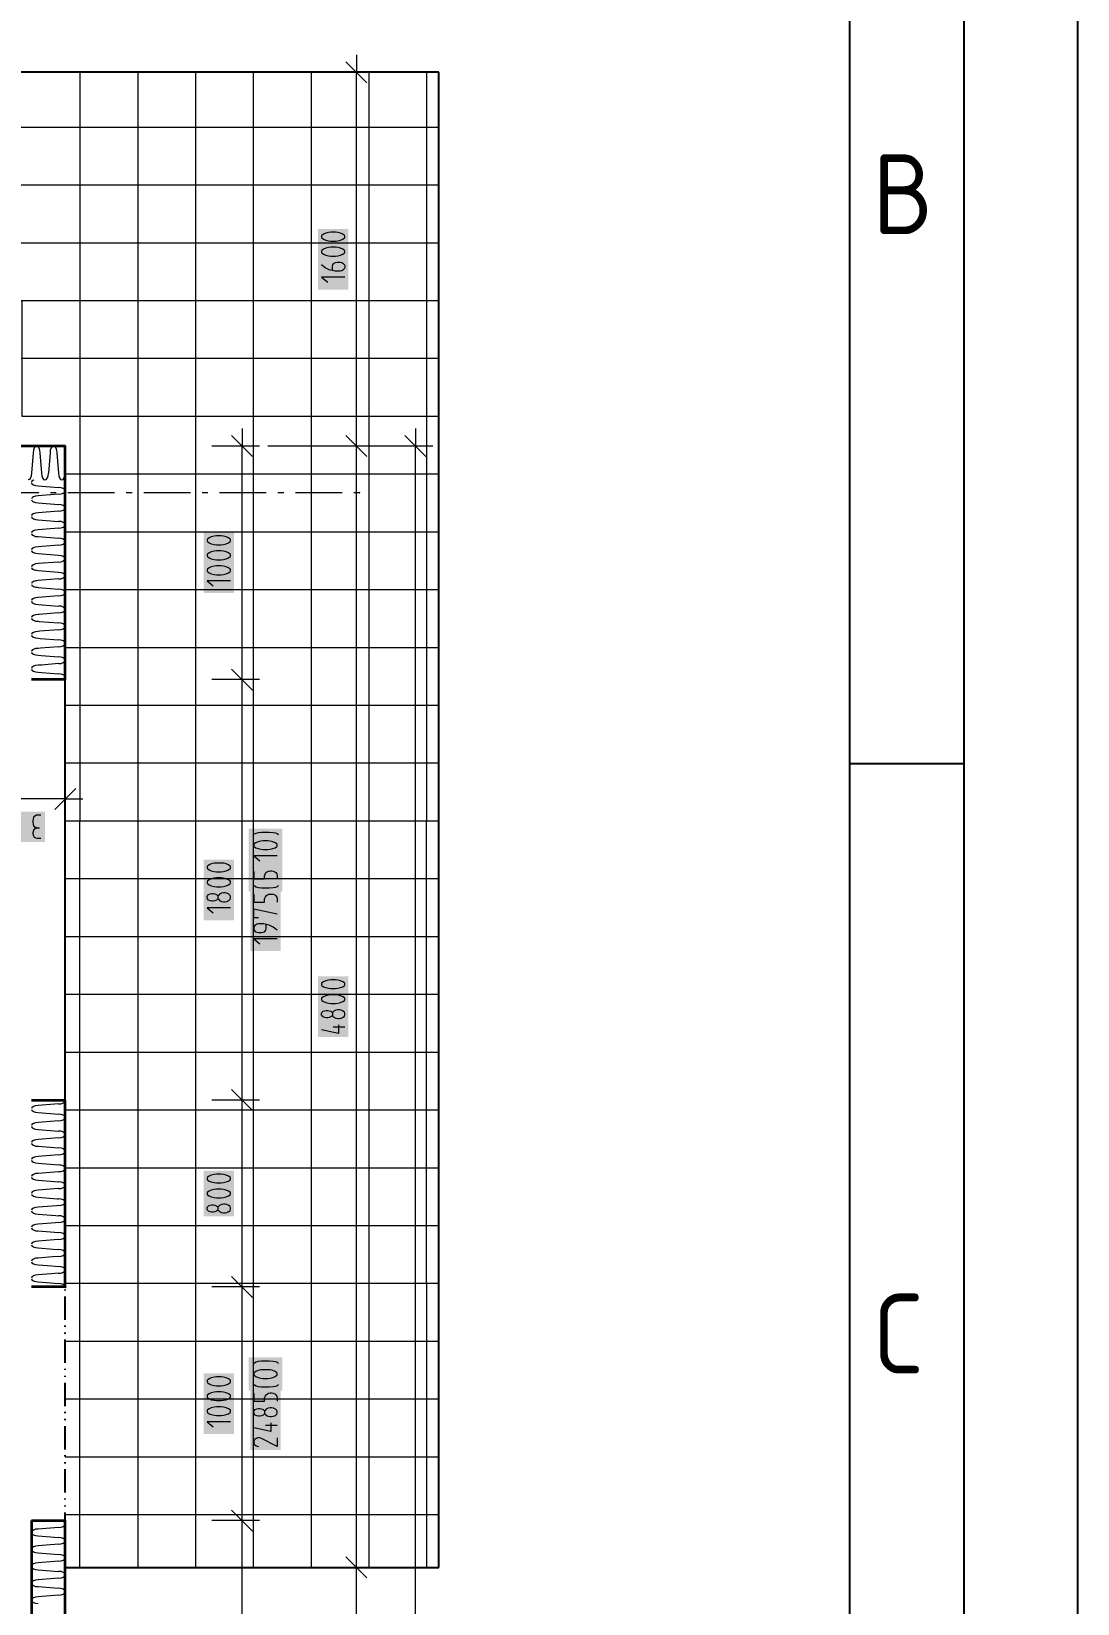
# Model space of a CAD drawing. Header units: millimetres. Extents: x 0 to 594, y 0 to 420.
# Drawn here: x 548.1 to 594, y 273.2 to 342.1 of the extents above; entities that cross this region are included whole.
import ezdxf

# ---------------------------------------------------------------- set-up
doc = ezdxf.new("R2010")
doc.units = ezdxf.units.MM
doc.header["$LTSCALE"] = 8
for name, color, linetype in [('035', 5, 'Continuous'), ('07', 7, 'Continuous'), ('PDF_Koty delkove', 7, 'Continuous'), ('PDF_Obecne 0.25', 7, 'Continuous'), ('PDF_Osy hlavni', 7, 'Continuous'), ('PDF_Srafy', 7, 'Continuous'), ('PDF_Steny obvodove nosne', 7, 'Continuous'), ('PDF_Steny sendvic', 7, 'Continuous'), ('PDF_Zatepleni', 7, 'Continuous')]:
    doc.layers.add(name, color=color, linetype=linetype)
doc.styles.add('ISO Proportional', font='isocp.shx')

# ---------------------------------------------------------------- blocks, each defined once
blk = doc.blocks.new('IEC_border_a2')
at = {"layer": '035'}
for p, q in [((584, 10), (584, 410)), ((588.983, 310), (584, 310))]:
    blk.add_line(p, q, dxfattribs=at)
blk.add_lwpolyline([(0, 420), (594, 420), (594, 0), (0, 0)], close=True, dxfattribs=at)
at = {"layer": '07'}
blk.add_lwpolyline([(5, 415), (589, 415), (589, 5), (5, 5)], close=True, dxfattribs=at)
at = {"layer": '035', "style": 'ISO Proportional'}
for s, p in [('B', (585, 333.254)), ('C', (585, 283.254))]:
    blk.add_text(s, height=3.5, dxfattribs=at).set_placement(p)

msp = doc.modelspace()

# ---------------------------------------------------------------- hatches: boundary and pattern name
at = {"layer": 'PDF_Zatepleni', "transparency": 33554559}
msp.add_hatch(color=256, dxfattribs=at).paths.add_polyline_path([(549.26, 291.64), (549.236, 291.663), (549.26, 291.686), (549.269, 291.677), (549.267, 291.647), (549.283, 291.663), (549.269, 291.677), (549.267, 291.647)])

# ---------------------------------------------------------------- linework, layer by layer
at = {"layer": 'PDF_Koty delkove', "lineweight": 18}
for points in [[(562.342, 341.117), (562.342, 340.348), (558.447, 340.348)], [(562.803, 339.887), (561.88, 340.81)], [(563.11, 340.348), (562.342, 340.348), (561.573, 340.348)], [(562.342, 128.074), (562.342, 136.274), (562.342, 177.274), (562.342, 215.352), (562.342, 236.672), (562.342, 274.748), (562.342, 323.95), (562.342, 340.348)], [(561.418, 333.327), (561.213, 333.327), (561.112, 333.313), (560.992, 333.286), (560.889, 333.245), (560.821, 333.19), (560.804, 333.162), (560.804, 333.108), (560.821, 333.08), (560.889, 333.026), (560.992, 332.985), (561.112, 332.957), (561.213, 332.943), (561.418, 332.943), (561.521, 332.957), (561.641, 332.985), (561.743, 333.026), (561.812, 333.08)], [(561.812, 333.08), (561.829, 333.108), (561.829, 333.162), (561.812, 333.19), (561.743, 333.245), (561.641, 333.286), (561.521, 333.313), (561.418, 333.327)], [(561.829, 331.794), (561.812, 331.739), (561.777, 331.698), (561.743, 331.671), (561.692, 331.643), (561.623, 331.629), (561.384, 331.629), (561.145, 331.684), (560.974, 331.766), (560.804, 331.903)], [(561.282, 331.657), (561.282, 331.848), (561.299, 331.903), (561.333, 331.944), (561.368, 331.972), (561.418, 331.999), (561.487, 332.013), (561.623, 332.013), (561.692, 331.999), (561.743, 331.972), (561.777, 331.944), (561.812, 331.903), (561.829, 331.848), (561.829, 331.794)], [(561.829, 331.356), (560.804, 331.356), (561.077, 331.137)], [(557.319, 324.719), (557.319, 323.95), (555.987, 323.95)], [(557.78, 323.489), (556.858, 324.411)], [(562.803, 323.489), (561.88, 324.411)], [(564.929, 324.719), (564.929, 323.95), (562.777, 323.95)], [(565.39, 323.489), (564.468, 324.411)], [(558.088, 323.95), (557.319, 323.95), (556.55, 323.95)], [(557.319, 128.074), (557.319, 133.658), (557.319, 134.157), (557.319, 138.324), (557.319, 138.584), (557.319, 138.924), (557.319, 147.224), (557.319, 147.269), (557.319, 148.574), (557.319, 156.774), (557.319, 164.309), (557.319, 164.816), (557.319, 169.076), (557.319, 169.742), (557.319, 175.224), (557.319, 215.352), (557.319, 228.985), (557.319, 236.672), (557.319, 276.801), (557.319, 287.05), (557.319, 295.25), (557.319, 313.7), (557.319, 323.95)], [(562.342, 323.95), (561.983, 323.95), (558.447, 323.95)], [(563.11, 323.95), (562.342, 323.95), (561.573, 323.95)], [(565.698, 323.95), (564.929, 323.95), (564.16, 323.95)], [(564.929, 128.074), (564.929, 323.95)], [(556.396, 319.346), (556.191, 319.346), (556.089, 319.332), (555.969, 319.305), (555.867, 319.264), (555.798, 319.209), (555.782, 319.181), (555.782, 319.127), (555.798, 319.099), (555.867, 319.045), (555.969, 319.004), (556.089, 318.976), (556.191, 318.962), (556.396, 318.962), (556.498, 318.976), (556.618, 319.004), (556.721, 319.045), (556.789, 319.099), (556.807, 319.127), (556.807, 319.181), (556.789, 319.209), (556.721, 319.264)], [(556.721, 319.264), (556.618, 319.305), (556.498, 319.332), (556.396, 319.346)], [(556.807, 318.032), (555.782, 318.032), (556.054, 317.813)], [(557.78, 313.239), (556.858, 314.161)], [(557.319, 313.7), (556.96, 313.7), (555.987, 313.7)], [(558.088, 313.7), (557.319, 313.7), (556.55, 313.7)], [(549.557, 309.233), (549.557, 308.464), (549.557, 307.696)], [(549.557, 308.464), (545.764, 308.464), (542.39, 308.464), (503.945, 308.464), (501.177, 308.464), (459.665, 308.464), (456.898, 308.464), (416.513, 308.464), (414.361, 308.464)], [(550.018, 308.925), (549.096, 308.003)], [(549.557, 308.464), (550.326, 308.464)], [(548.481, 307.747), (548.29, 307.747), (548.222, 307.712), (548.167, 307.661), (548.14, 307.576), (548.126, 307.507), (548.126, 307.438), (548.14, 307.353), (548.167, 307.286), (548.222, 307.234), (548.317, 307.199)], [(548.481, 306.722), (548.317, 306.722), (548.262, 306.738), (548.208, 306.773), (548.18, 306.824), (548.153, 306.926), (548.153, 306.994), (548.18, 307.097), (548.235, 307.166), (548.317, 307.199), (548.426, 307.199)], [(557.832, 306.899), (557.866, 306.927), (557.934, 306.968), (558.036, 306.995), (558.173, 307.009), (558.514, 307.009), (558.686, 306.995)], [(558.686, 306.995), (558.788, 306.982), (558.857, 306.954), (558.924, 306.899)], [(556.396, 305.653), (556.191, 305.653), (556.089, 305.639), (555.969, 305.612), (555.867, 305.571), (555.798, 305.516), (555.782, 305.489), (555.782, 305.434), (555.798, 305.406), (555.867, 305.352), (555.969, 305.311), (556.089, 305.283), (556.191, 305.269), (556.396, 305.269), (556.498, 305.283), (556.618, 305.311), (556.721, 305.352), (556.789, 305.406), (556.807, 305.434), (556.807, 305.489)], [(556.807, 305.489), (556.789, 305.516), (556.721, 305.571), (556.618, 305.612), (556.498, 305.639), (556.396, 305.653)], [(558.857, 305.97), (557.832, 305.97), (558.104, 305.752)], [(557.832, 305.287), (557.832, 304.959), (558.309, 304.959), (558.309, 305.096), (558.344, 305.191), (558.395, 305.246), (558.481, 305.3), (558.548, 305.314), (558.617, 305.314), (558.686, 305.3), (558.753, 305.273), (558.804, 305.232), (558.839, 305.178), (558.857, 305.096), (558.857, 304.959)], [(556.259, 304.092), (556.242, 304.065), (556.191, 304.024), (556.123, 303.997), (556.054, 303.983), (555.986, 303.983), (555.918, 303.997), (555.849, 304.024), (555.798, 304.079), (555.782, 304.12), (555.782, 304.174), (555.798, 304.216), (555.849, 304.271)], [(555.849, 304.271), (555.918, 304.298), (555.986, 304.312), (556.054, 304.312), (556.123, 304.298), (556.191, 304.271), (556.242, 304.229), (556.259, 304.202)], [(558.173, 304.549), (558.036, 304.563), (557.934, 304.591), (557.866, 304.632), (557.832, 304.659)], [(557.832, 304.266), (557.832, 303.938), (558.309, 303.938), (558.309, 304.075), (558.344, 304.17), (558.395, 304.225), (558.481, 304.279), (558.548, 304.293), (558.617, 304.293), (558.686, 304.279), (558.753, 304.252), (558.804, 304.211), (558.839, 304.157), (558.857, 304.075), (558.857, 303.938)], [(558.924, 304.659), (558.857, 304.604), (558.788, 304.577), (558.686, 304.563), (558.514, 304.549), (558.173, 304.549)], [(556.807, 303.682), (555.782, 303.682), (556.054, 303.463)], [(558.036, 303.254), (557.832, 303.254), (557.832, 303.637), (558.857, 303.419)], [(558.857, 302.708), (558.686, 302.845), (558.514, 302.927), (558.276, 302.981), (558.036, 302.981), (557.968, 302.967), (557.917, 302.94), (557.883, 302.913), (557.848, 302.872), (557.832, 302.817), (557.832, 302.763), (557.848, 302.708), (557.883, 302.667), (557.917, 302.64), (557.968, 302.612), (558.036, 302.598), (558.173, 302.598), (558.241, 302.612), (558.309, 302.64), (558.361, 302.708), (558.378, 302.763), (558.378, 302.954)], [(558.857, 302.325), (557.832, 302.325), (558.104, 302.107)], [(561.418, 299.87), (561.213, 299.87), (561.112, 299.856), (560.992, 299.829), (560.889, 299.788), (560.821, 299.733), (560.804, 299.705), (560.804, 299.651), (560.821, 299.623), (560.889, 299.569), (560.992, 299.528), (561.112, 299.5), (561.213, 299.486), (561.418, 299.486)], [(561.418, 299.486), (561.521, 299.5), (561.641, 299.528), (561.743, 299.569), (561.812, 299.623), (561.829, 299.651), (561.829, 299.705), (561.812, 299.733), (561.743, 299.788), (561.641, 299.829), (561.521, 299.856), (561.418, 299.87)], [(561.282, 298.966), (561.264, 298.939), (561.213, 298.898), (561.145, 298.871), (561.077, 298.857), (561.008, 298.857), (560.94, 298.871), (560.872, 298.898), (560.821, 298.953), (560.804, 298.994), (560.804, 299.048), (560.821, 299.089), (560.872, 299.145), (560.94, 299.172), (561.008, 299.186), (561.077, 299.186), (561.145, 299.172), (561.213, 299.145), (561.264, 299.103), (561.282, 299.076)], [(561.436, 299.199), (561.35, 299.158), (561.299, 299.103), (561.282, 299.076), (561.282, 298.966), (561.299, 298.939), (561.35, 298.884), (561.436, 298.843), (561.521, 298.829), (561.589, 298.829), (561.674, 298.843), (561.76, 298.884), (561.812, 298.939), (561.829, 298.994), (561.829, 299.048), (561.812, 299.103), (561.76, 299.158), (561.674, 299.199), (561.589, 299.213)], [(561.589, 299.213), (561.521, 299.213), (561.436, 299.199)], [(561.555, 298.556), (561.555, 298.172), (560.804, 298.337)], [(561.829, 298.446), (561.317, 298.446)], [(557.319, 295.25), (556.96, 295.25), (555.987, 295.25)], [(558.088, 295.25), (557.319, 295.25), (556.55, 295.25)], [(557.78, 294.789), (556.858, 295.712)], [(556.396, 291.999), (556.191, 291.999), (556.089, 291.985), (555.969, 291.958), (555.867, 291.917), (555.798, 291.863), (555.782, 291.835), (555.782, 291.781), (555.798, 291.753)], [(555.798, 291.753), (555.867, 291.699), (555.969, 291.658), (556.089, 291.63), (556.191, 291.616), (556.396, 291.616), (556.498, 291.63), (556.618, 291.658), (556.721, 291.699), (556.789, 291.753), (556.807, 291.781), (556.807, 291.835), (556.789, 291.863), (556.721, 291.917), (556.618, 291.958), (556.498, 291.985), (556.396, 291.999)], [(556.242, 290.412), (556.191, 290.371), (556.123, 290.344), (556.054, 290.33), (555.986, 290.33), (555.918, 290.344), (555.849, 290.371), (555.798, 290.426), (555.782, 290.467), (555.782, 290.521), (555.798, 290.562), (555.849, 290.617), (555.918, 290.644), (555.986, 290.658), (556.054, 290.658), (556.123, 290.644), (556.191, 290.617), (556.242, 290.576), (556.259, 290.549)], [(556.259, 290.439), (556.242, 290.412)], [(557.319, 287.05), (556.96, 287.05), (555.987, 287.05)], [(558.088, 287.05), (557.319, 287.05), (556.55, 287.05)], [(557.78, 286.589), (556.858, 287.512)], [(557.832, 283.694), (557.866, 283.722), (557.934, 283.763), (558.036, 283.79), (558.173, 283.804), (558.514, 283.804), (558.686, 283.79), (558.788, 283.776), (558.857, 283.749), (558.924, 283.694)], [(556.396, 283.103), (556.191, 283.103), (556.089, 283.089), (555.969, 283.062), (555.867, 283.021), (555.798, 282.967), (555.782, 282.939)], [(555.782, 282.939), (555.782, 282.885), (555.798, 282.857), (555.867, 282.802), (555.969, 282.761), (556.089, 282.733), (556.191, 282.719), (556.396, 282.719), (556.498, 282.733), (556.618, 282.761), (556.721, 282.802), (556.789, 282.857), (556.807, 282.885), (556.807, 282.939), (556.789, 282.967), (556.721, 283.021), (556.618, 283.062), (556.498, 283.089), (556.396, 283.103)], [(558.446, 283.421), (558.241, 283.421), (558.139, 283.407), (558.019, 283.38), (557.917, 283.339), (557.848, 283.284), (557.832, 283.257), (557.832, 283.202), (557.848, 283.175), (557.917, 283.12), (558.019, 283.079), (558.139, 283.052), (558.241, 283.038), (558.446, 283.038), (558.548, 283.052), (558.668, 283.079), (558.771, 283.12), (558.839, 283.175), (558.857, 283.202), (558.857, 283.257), (558.839, 283.284), (558.771, 283.339), (558.668, 283.38), (558.548, 283.407), (558.446, 283.421)], [(558.924, 282.765), (558.857, 282.71), (558.788, 282.683), (558.686, 282.669), (558.514, 282.655), (558.173, 282.655), (558.036, 282.669), (557.934, 282.697), (557.866, 282.738), (557.832, 282.765)], [(557.832, 282.372), (557.832, 282.044), (558.309, 282.044), (558.309, 282.181), (558.344, 282.276), (558.395, 282.331), (558.481, 282.385), (558.548, 282.399), (558.617, 282.399), (558.686, 282.385), (558.753, 282.358), (558.804, 282.317), (558.839, 282.263), (558.857, 282.181), (558.857, 282.044)], [(555.867, 281.707), (555.798, 281.653), (555.782, 281.625), (555.782, 281.57), (555.798, 281.543), (555.867, 281.488), (555.969, 281.447), (556.089, 281.419), (556.191, 281.405), (556.396, 281.405), (556.498, 281.419), (556.618, 281.447), (556.721, 281.488), (556.789, 281.543), (556.807, 281.57), (556.807, 281.625), (556.789, 281.653), (556.721, 281.707), (556.618, 281.748), (556.498, 281.775), (556.396, 281.789)], [(556.396, 281.789), (556.191, 281.789), (556.089, 281.775), (555.969, 281.748), (555.867, 281.707)], [(558.309, 281.497), (558.292, 281.47), (558.241, 281.429), (558.173, 281.402), (558.104, 281.388), (558.036, 281.388), (557.968, 281.402), (557.899, 281.429), (557.848, 281.484), (557.832, 281.525), (557.832, 281.579), (557.848, 281.62), (557.899, 281.675), (557.968, 281.702), (558.036, 281.716), (558.104, 281.716), (558.173, 281.702), (558.241, 281.675), (558.292, 281.634), (558.309, 281.607)], [(558.617, 281.743), (558.548, 281.743), (558.463, 281.729), (558.378, 281.689), (558.327, 281.634), (558.309, 281.607), (558.309, 281.497), (558.327, 281.47), (558.378, 281.415), (558.463, 281.374), (558.548, 281.36), (558.617, 281.36), (558.702, 281.374), (558.788, 281.415), (558.839, 281.47), (558.857, 281.525), (558.857, 281.579)], [(558.857, 281.579), (558.839, 281.634), (558.788, 281.689), (558.702, 281.729), (558.617, 281.743)], [(556.807, 281.132), (555.782, 281.132), (556.054, 280.913)], [(558.583, 281.087), (558.583, 280.704), (557.832, 280.869)], [(558.857, 280.978), (558.344, 280.978)], [(558.857, 280.431), (558.857, 280.048), (558.173, 280.404), (558.104, 280.431), (558.002, 280.431), (557.934, 280.404), (557.883, 280.363), (557.848, 280.322), (557.832, 280.267), (557.832, 280.213), (557.848, 280.158), (557.883, 280.117), (557.934, 280.076), (558.036, 280.048)], [(557.319, 276.801), (556.96, 276.801), (555.987, 276.801)], [(558.088, 276.801), (557.319, 276.801), (556.55, 276.801)], [(557.78, 276.339), (556.858, 277.262)], [(562.342, 274.748), (561.983, 274.748), (558.447, 274.748)], [(563.11, 274.748), (562.342, 274.748), (561.573, 274.748)], [(562.803, 274.287), (561.88, 275.21)]]:
    msp.add_lwpolyline(points, dxfattribs=at)
for points in [[(561.418, 332.67), (561.213, 332.67), (561.112, 332.656), (560.992, 332.629), (560.889, 332.588), (560.821, 332.533), (560.804, 332.505), (560.804, 332.451), (560.821, 332.423), (560.889, 332.369), (560.992, 332.328), (561.112, 332.3), (561.213, 332.286), (561.418, 332.286), (561.521, 332.3), (561.641, 332.328), (561.743, 332.369), (561.812, 332.423), (561.829, 332.451), (561.829, 332.505), (561.812, 332.533), (561.743, 332.588), (561.641, 332.629), (561.521, 332.656)], [(556.396, 320.003), (556.191, 320.003), (556.089, 319.989), (555.969, 319.962), (555.867, 319.921), (555.798, 319.866), (555.782, 319.838), (555.782, 319.784), (555.798, 319.756), (555.867, 319.702), (555.969, 319.661), (556.089, 319.633), (556.191, 319.619), (556.396, 319.619), (556.498, 319.633), (556.618, 319.661), (556.721, 319.702), (556.789, 319.756), (556.807, 319.784), (556.807, 319.838), (556.789, 319.866), (556.721, 319.921), (556.618, 319.962), (556.498, 319.989)], [(556.396, 318.689), (556.191, 318.689), (556.089, 318.675), (555.969, 318.648), (555.867, 318.606), (555.798, 318.552), (555.782, 318.524), (555.782, 318.47), (555.798, 318.442), (555.867, 318.388), (555.969, 318.347), (556.089, 318.319), (556.191, 318.305), (556.396, 318.305), (556.498, 318.319), (556.618, 318.347), (556.721, 318.388), (556.789, 318.442), (556.807, 318.47), (556.807, 318.524), (556.789, 318.552), (556.721, 318.606), (556.618, 318.648), (556.498, 318.675)], [(558.446, 306.626), (558.241, 306.626), (558.139, 306.612), (558.019, 306.585), (557.917, 306.544), (557.848, 306.49), (557.832, 306.462), (557.832, 306.408), (557.848, 306.38), (557.917, 306.326), (558.019, 306.285), (558.139, 306.257), (558.241, 306.243), (558.446, 306.243), (558.548, 306.257), (558.668, 306.285), (558.771, 306.326), (558.839, 306.38), (558.857, 306.408), (558.857, 306.462), (558.839, 306.49), (558.771, 306.544), (558.668, 306.585), (558.548, 306.612)], [(556.396, 304.996), (556.191, 304.996), (556.089, 304.982), (555.969, 304.955), (555.867, 304.914), (555.798, 304.859), (555.782, 304.831), (555.782, 304.777), (555.798, 304.749), (555.867, 304.695), (555.969, 304.654), (556.089, 304.626), (556.191, 304.612), (556.396, 304.612), (556.498, 304.626), (556.618, 304.654), (556.721, 304.695), (556.789, 304.749), (556.807, 304.777), (556.807, 304.831), (556.789, 304.859), (556.721, 304.914), (556.618, 304.955), (556.498, 304.982)], [(556.567, 304.339), (556.498, 304.339), (556.413, 304.325), (556.328, 304.285), (556.277, 304.229), (556.259, 304.202), (556.259, 304.092), (556.277, 304.065), (556.328, 304.01), (556.413, 303.969), (556.498, 303.955), (556.567, 303.955), (556.652, 303.969), (556.738, 304.01), (556.789, 304.065), (556.807, 304.12), (556.807, 304.174), (556.789, 304.229), (556.738, 304.285), (556.652, 304.325)], [(561.418, 300.527), (561.213, 300.527), (561.112, 300.513), (560.992, 300.486), (560.889, 300.445), (560.821, 300.39), (560.804, 300.363), (560.804, 300.308), (560.821, 300.28), (560.889, 300.226), (560.992, 300.185), (561.112, 300.157), (561.213, 300.143), (561.418, 300.143), (561.521, 300.157), (561.641, 300.185), (561.743, 300.226), (561.812, 300.28), (561.829, 300.308), (561.829, 300.363), (561.812, 300.39), (561.743, 300.445), (561.641, 300.486), (561.521, 300.513)], [(556.396, 291.342), (556.191, 291.342), (556.089, 291.328), (555.969, 291.301), (555.867, 291.26), (555.798, 291.206), (555.782, 291.178), (555.782, 291.124), (555.798, 291.096), (555.867, 291.042), (555.969, 291.001), (556.089, 290.973), (556.191, 290.959), (556.396, 290.959), (556.498, 290.973), (556.618, 291.001), (556.721, 291.042), (556.789, 291.096), (556.807, 291.124), (556.807, 291.178), (556.789, 291.206), (556.721, 291.26), (556.618, 291.301), (556.498, 291.328)], [(556.567, 290.685), (556.498, 290.685), (556.413, 290.671), (556.328, 290.631), (556.277, 290.576), (556.259, 290.549), (556.259, 290.439), (556.277, 290.412), (556.328, 290.357), (556.413, 290.316), (556.498, 290.302), (556.567, 290.302), (556.652, 290.316), (556.738, 290.357), (556.789, 290.412), (556.807, 290.467), (556.807, 290.521), (556.789, 290.576), (556.738, 290.631), (556.652, 290.671)], [(556.396, 282.446), (556.191, 282.446), (556.089, 282.432), (555.969, 282.405), (555.867, 282.364), (555.798, 282.31), (555.782, 282.282), (555.782, 282.228), (555.798, 282.2), (555.867, 282.145), (555.969, 282.104), (556.089, 282.076), (556.191, 282.062), (556.396, 282.062), (556.498, 282.076), (556.618, 282.104), (556.721, 282.145), (556.789, 282.2), (556.807, 282.228), (556.807, 282.282), (556.789, 282.31), (556.721, 282.364), (556.618, 282.405), (556.498, 282.432)]]:
    msp.add_lwpolyline(points, close=True, dxfattribs=at)
at = {"layer": 'PDF_Koty delkove', "color": 7, "lineweight": 18, "true_color": 0xffffff, "transparency": 33554559}
for points in [[(561.983, 330.818), (561.983, 333.48), (560.65, 330.818), (560.65, 333.48)], [(556.96, 317.494), (556.96, 320.156), (555.628, 317.494), (555.628, 320.156)], [(548.663, 307.9), (546.658, 307.9), (548.663, 306.568), (546.658, 306.568)], [(559.079, 304.395), (559.079, 307.163), (557.61, 304.395), (557.61, 307.163)], [(556.96, 303.144), (556.96, 305.806), (555.628, 303.144), (555.628, 305.806)], [(559.01, 301.788), (559.01, 304.446), (557.678, 301.788), (557.678, 304.446)], [(561.983, 298.018), (561.983, 300.68), (560.65, 298.018), (560.65, 300.68)], [(556.96, 290.148), (556.96, 292.153), (555.628, 290.148), (555.628, 292.153)], [(559.079, 282.501), (559.079, 283.957), (557.61, 282.501), (557.61, 283.957)], [(556.96, 280.595), (556.96, 283.256), (555.628, 280.595), (555.628, 283.256)], [(559.01, 279.894), (559.01, 282.553), (557.678, 279.894), (557.678, 282.553)]]:
    msp.add_solid(points, dxfattribs=at)
at = {"layer": 'PDF_Obecne 0.25', "lineweight": 25}
for points in [[(565.957, 340.348), (513.682, 340.348)], [(565.957, 274.748), (565.957, 340.348)], [(549.557, 274.748), (565.957, 274.748)]]:
    msp.add_lwpolyline(points, dxfattribs=at)
at = {"layer": 'PDF_Osy hlavni', "lineweight": 18}
for points in [[(548.389, 321.9), (546.339, 321.9)], [(549.158, 321.9), (548.901, 321.9)], [(551.72, 321.9), (549.67, 321.9)], [(552.489, 321.9), (552.233, 321.9)], [(555.051, 321.9), (553.001, 321.9)], [(555.82, 321.9), (555.564, 321.9)], [(558.383, 321.9), (556.333, 321.9)], [(559.151, 321.9), (558.895, 321.9)], [(561.714, 321.9), (559.664, 321.9)], [(562.47, 321.9), (562.226, 321.9)]]:
    msp.add_lwpolyline(points, dxfattribs=at)
at = {"layer": 'PDF_Osy hlavni', "lineweight": 18, "transparency": 33554559}
msp.add_solid([(562.516, 321.9), (562.47, 321.854), (562.47, 321.946), (562.424, 321.9)], dxfattribs=at)
at = {"layer": 'PDF_Srafy', "lineweight": 9}
for points in [[(565.957, 337.931), (565.419, 337.931), (560.345, 337.931), (555.272, 337.931), (550.198, 337.931), (545.125, 337.931), (540.052, 337.931), (540.052, 340.35)], [(550.198, 340.348), (550.198, 337.931), (550.198, 332.857), (550.198, 327.784)], [(552.735, 340.348), (552.735, 335.394), (552.735, 330.321), (552.735, 325.247)], [(555.272, 340.348), (555.272, 337.931), (555.272, 332.857), (555.272, 327.784), (555.272, 322.71), (555.272, 317.637)], [(557.809, 340.348), (557.809, 335.394), (557.809, 330.321), (557.809, 325.247), (557.809, 320.174), (557.809, 315.1)], [(560.345, 340.348), (560.345, 337.931), (560.345, 332.857), (560.345, 327.784), (560.345, 322.71), (560.345, 317.637), (560.345, 312.563)], [(562.882, 340.348), (562.882, 335.394), (562.882, 330.321), (562.882, 325.247), (562.882, 320.174), (562.882, 315.1), (562.882, 310.027)], [(565.419, 340.348), (565.419, 337.931), (565.419, 332.857), (565.419, 327.784), (565.419, 322.71), (565.419, 317.637), (565.419, 312.563), (565.419, 307.49)], [(565.957, 335.394), (562.882, 335.394), (557.809, 335.394), (552.735, 335.394), (547.662, 335.394), (542.588, 335.394)], [(565.957, 332.857), (565.419, 332.857), (560.345, 332.857), (555.272, 332.857), (550.198, 332.857), (545.125, 332.857), (540.052, 332.857), (534.978, 332.857), (529.905, 332.857), (524.831, 332.857), (519.758, 332.857), (514.684, 332.857), (513.682, 332.857)], [(565.957, 330.321), (562.882, 330.321), (557.809, 330.321), (552.735, 330.321), (547.662, 330.321), (542.588, 330.321)], [(565.957, 325.247), (562.882, 325.247), (557.809, 325.247), (552.735, 325.247), (547.662, 325.247), (547.662, 330.321)], [(565.957, 327.784), (565.419, 327.784), (560.345, 327.784), (555.272, 327.784), (550.198, 327.784), (545.125, 327.784)], [(550.198, 327.784), (550.198, 322.71), (550.198, 317.637), (550.198, 312.563), (550.198, 307.49)], [(552.735, 325.247), (552.735, 320.174), (552.735, 315.1), (552.735, 310.027), (552.735, 304.953), (552.735, 299.88), (552.735, 294.806), (552.735, 289.733), (552.735, 284.66), (552.735, 279.586), (552.735, 274.748)], [(565.957, 322.71), (565.419, 322.71), (560.345, 322.71), (555.272, 322.71), (550.198, 322.71), (549.557, 322.71)], [(565.957, 320.174), (562.882, 320.174), (557.809, 320.174), (552.735, 320.174), (549.557, 320.174)], [(555.272, 317.637), (550.198, 317.637), (549.557, 317.637)], [(565.957, 317.637), (565.419, 317.637), (560.345, 317.637), (555.272, 317.637)], [(555.272, 317.637), (555.272, 312.563), (555.272, 307.49), (555.272, 302.417)], [(557.809, 315.1), (552.735, 315.1), (549.557, 315.1)], [(565.957, 315.1), (562.882, 315.1), (557.809, 315.1), (557.809, 310.027), (557.809, 304.953), (557.809, 299.88), (557.809, 294.806), (557.809, 289.733), (557.809, 284.66), (557.809, 279.586), (557.809, 274.748)], [(560.345, 312.563), (555.272, 312.563), (550.198, 312.563), (549.557, 312.563)], [(565.957, 312.563), (565.419, 312.563), (560.345, 312.563), (560.345, 307.49), (560.345, 302.417), (560.345, 297.343)], [(562.882, 310.027), (557.809, 310.027), (552.735, 310.027), (549.557, 310.027)], [(565.957, 310.027), (562.882, 310.027), (562.882, 304.953), (562.882, 299.88), (562.882, 294.806)], [(550.198, 274.748), (550.198, 277.049), (550.198, 282.123), (550.198, 287.196), (550.198, 292.27), (550.198, 297.343), (550.198, 302.417), (550.198, 307.49), (549.557, 307.49)], [(565.957, 307.49), (565.419, 307.49), (560.345, 307.49), (555.272, 307.49), (550.198, 307.49)], [(565.957, 287.196), (565.419, 287.196), (565.419, 292.27), (565.419, 297.343), (565.419, 302.417), (565.419, 307.49)], [(565.957, 304.953), (562.882, 304.953), (557.809, 304.953), (552.735, 304.953), (549.557, 304.953)], [(555.272, 302.417), (550.198, 302.417), (549.557, 302.417)], [(565.957, 302.417), (565.419, 302.417), (560.345, 302.417), (555.272, 302.417)], [(555.272, 302.417), (555.272, 297.343), (555.272, 292.27), (555.272, 287.196), (555.272, 282.123), (555.272, 277.049), (555.272, 274.748)], [(557.809, 299.88), (552.735, 299.88), (549.557, 299.88)], [(565.957, 299.88), (562.882, 299.88), (557.809, 299.88)], [(560.345, 297.343), (555.272, 297.343), (550.198, 297.343), (549.557, 297.343)], [(565.957, 297.343), (565.419, 297.343), (560.345, 297.343), (560.345, 292.27), (560.345, 287.196), (560.345, 282.123), (560.345, 277.049), (560.345, 274.748)], [(562.882, 294.806), (557.809, 294.806), (552.735, 294.806), (549.557, 294.806)], [(565.957, 294.806), (562.882, 294.806)], [(562.882, 294.806), (562.882, 289.733), (562.882, 284.66), (562.882, 279.586), (562.882, 274.748)], [(565.957, 292.27), (565.419, 292.27), (560.345, 292.27), (555.272, 292.27), (550.198, 292.27), (549.557, 292.27)], [(562.882, 289.733), (557.809, 289.733), (552.735, 289.733), (549.557, 289.733)], [(565.957, 289.733), (562.882, 289.733)], [(550.198, 287.196), (549.557, 287.196)], [(565.419, 287.196), (560.345, 287.196), (555.272, 287.196), (550.198, 287.196)], [(565.419, 287.196), (565.419, 282.123), (565.419, 277.049), (565.419, 274.748)], [(552.735, 284.66), (549.557, 284.66)], [(565.957, 284.66), (562.882, 284.66), (557.809, 284.66), (552.735, 284.66)], [(555.272, 282.123), (550.198, 282.123), (549.557, 282.123)], [(565.957, 282.123), (565.419, 282.123), (560.345, 282.123), (555.272, 282.123)], [(557.809, 279.586), (552.735, 279.586), (549.557, 279.586)], [(565.957, 279.586), (562.882, 279.586), (557.809, 279.586)], [(560.345, 277.049), (555.272, 277.049), (550.198, 277.049), (549.557, 277.049)], [(565.957, 277.049), (565.419, 277.049), (560.345, 277.049)]]:
    msp.add_lwpolyline(points, dxfattribs=at)
at = {"layer": 'PDF_Steny obvodove nosne', "lineweight": 25}
msp.add_lwpolyline([(549.557, 295.25), (549.557, 313.7)], dxfattribs=at)
at = {"layer": 'PDF_Steny sendvic', "lineweight": 25}
for points in [[(549.557, 286.894), (549.557, 286.946)], [(549.557, 285.613), (549.557, 286.638)], [(549.557, 285.306), (549.557, 285.357)], [(549.557, 284.998), (549.557, 285.049)], [(549.557, 283.717), (549.557, 284.742)], [(549.557, 283.409), (549.557, 283.461)], [(549.557, 283.102), (549.557, 283.153)], [(549.557, 281.821), (549.557, 282.846)], [(549.557, 281.513), (549.557, 281.564)], [(549.557, 281.206), (549.557, 281.257)], [(549.557, 279.924), (549.557, 280.949)], [(549.557, 279.617), (549.557, 279.668)], [(549.557, 279.309), (549.557, 279.361)], [(549.557, 278.028), (549.557, 279.053)], [(549.557, 277.721), (549.557, 277.772)], [(549.557, 277.413), (549.557, 277.464)], [(549.557, 276.801), (549.557, 277.157)]]:
    msp.add_lwpolyline(points, dxfattribs=at)
at = {"layer": 'PDF_Steny sendvic', "lineweight": 25, "transparency": 33554559}
for points in [[(549.557, 286.986), (549.493, 287.05), (549.621, 287.05), (549.557, 287.115)], [(549.557, 276.737), (549.493, 276.801), (549.621, 276.801), (549.557, 276.865)]]:
    msp.add_solid(points, dxfattribs=at)
at = {"layer": 'PDF_Zatepleni', "lineweight": 35}
for points in [[(549.557, 313.7), (549.557, 322.464), (549.557, 323.95), (545.816, 323.95)], [(549.557, 313.7), (548.071, 313.7)], [(548.071, 295.25), (549.557, 295.25)], [(549.557, 287.05), (549.557, 295.25)], [(549.557, 287.05), (548.071, 287.05)], [(548.071, 276.801), (548.071, 240.413), (548.071, 238.158), (547.251, 238.158), (547.251, 236.672), (548.737, 236.672), (549.557, 236.672), (549.557, 238.158), (549.557, 276.801)], [(548.071, 276.801), (549.557, 276.801)]]:
    msp.add_lwpolyline(points, dxfattribs=at)
at = {"layer": 'PDF_Zatepleni', "lineweight": 9}
for points in [[(548.278, 323.95), (548.236, 323.929), (548.188, 323.864), (548.155, 323.767), (548.144, 323.653), (548.071, 322.761), (548.059, 322.647), (548.027, 322.551), (547.979, 322.487), (547.922, 322.464)], [(548.144, 323.653), (548.144, 323.653)], [(548.309, 323.95), (548.351, 323.929), (548.399, 323.864), (548.431, 323.767), (548.443, 323.653), (548.516, 322.761), (548.528, 322.647), (548.56, 322.551), (548.608, 322.487), (548.665, 322.464)], [(548.887, 323.653), (548.814, 322.761)], [(549.021, 323.95), (548.979, 323.929), (548.931, 323.864), (548.899, 323.767), (548.887, 323.653)], [(548.887, 323.653), (548.887, 323.653)], [(549.052, 323.95), (549.094, 323.929), (549.142, 323.864), (549.175, 323.767), (549.186, 323.653), (549.26, 322.761), (549.271, 322.647), (549.303, 322.551), (549.351, 322.487), (549.408, 322.464)], [(548.17, 322.464), (548.157, 322.459), (548.092, 322.411), (548.075, 322.378), (548.071, 322.369)], [(548.071, 322.338), (548.078, 322.323), (548.092, 322.297), (548.157, 322.248), (548.253, 322.216), (548.368, 322.204)], [(548.368, 322.204), (549.26, 322.131)], [(548.368, 322.204), (548.368, 322.204)], [(548.665, 322.464), (548.722, 322.487), (548.77, 322.551), (548.802, 322.647), (548.814, 322.761)], [(549.408, 322.464), (549.465, 322.487), (549.513, 322.551), (549.545, 322.647), (549.557, 322.761)], [(548.368, 321.76), (548.253, 321.749), (548.157, 321.716), (548.113, 321.684), (548.092, 321.668), (548.071, 321.626)], [(548.071, 321.595), (548.092, 321.553), (548.121, 321.531), (548.157, 321.505), (548.253, 321.473), (548.368, 321.461)], [(549.26, 321.834), (548.368, 321.76)], [(548.368, 321.461), (549.26, 321.388)], [(548.368, 321.461), (548.368, 321.461)], [(549.557, 321.982), (549.534, 322.039), (549.47, 322.087), (549.373, 322.119), (549.26, 322.131)], [(549.26, 321.834), (549.373, 321.845), (549.47, 321.877), (549.534, 321.925), (549.557, 321.982)], [(548.368, 321.017), (548.253, 321.005), (548.157, 320.973), (548.152, 320.97), (548.092, 320.925), (548.071, 320.883)], [(548.071, 320.852), (548.092, 320.81), (548.157, 320.762), (548.164, 320.76), (548.253, 320.73), (548.368, 320.718)], [(549.26, 321.09), (548.368, 321.017)], [(549.557, 321.239), (549.534, 321.296), (549.47, 321.344), (549.373, 321.376), (549.26, 321.388)], [(549.26, 321.09), (549.373, 321.102), (549.47, 321.134), (549.534, 321.182), (549.557, 321.239)], [(548.368, 320.274), (548.253, 320.262), (548.192, 320.242), (548.157, 320.23), (548.092, 320.182), (548.071, 320.14)], [(548.071, 320.109), (548.092, 320.067), (548.157, 320.019), (548.205, 320.003), (548.253, 319.986), (548.368, 319.975)], [(548.368, 320.718), (549.26, 320.645)], [(548.368, 320.718), (548.368, 320.718)], [(549.26, 320.347), (548.368, 320.274)], [(549.557, 320.496), (549.534, 320.553), (549.47, 320.601), (549.373, 320.633), (549.26, 320.645)], [(549.26, 320.347), (549.373, 320.359), (549.47, 320.391), (549.534, 320.439), (549.557, 320.496)], [(548.368, 319.531), (548.253, 319.519), (548.232, 319.512), (548.157, 319.487), (548.092, 319.438), (548.071, 319.397)], [(548.368, 319.975), (549.26, 319.901)], [(548.368, 319.975), (548.368, 319.975)], [(549.26, 319.604), (548.368, 319.531)], [(549.557, 319.753), (549.534, 319.81), (549.47, 319.858), (549.373, 319.89), (549.26, 319.901)], [(549.26, 319.604), (549.373, 319.616), (549.47, 319.648), (549.534, 319.696), (549.557, 319.753)], [(548.071, 319.366), (548.092, 319.324), (548.157, 319.276), (548.246, 319.246), (548.253, 319.243), (548.368, 319.232), (549.26, 319.158), (549.373, 319.147), (549.47, 319.115), (549.534, 319.067), (549.557, 319.01)], [(548.368, 318.788), (548.272, 318.778), (548.253, 318.776), (548.157, 318.744), (548.092, 318.695), (548.071, 318.654)], [(548.368, 319.232), (548.368, 319.232)], [(549.26, 318.861), (548.368, 318.788)], [(549.26, 318.861), (549.373, 318.872), (549.47, 318.905), (549.534, 318.953), (549.557, 319.01)], [(548.071, 318.623), (548.092, 318.581), (548.157, 318.533), (548.253, 318.5), (548.287, 318.497), (548.368, 318.489), (549.26, 318.415), (549.373, 318.404), (549.47, 318.372), (549.534, 318.323), (549.557, 318.267)], [(548.368, 318.044), (548.312, 318.039), (548.253, 318.033), (548.157, 318.001), (548.092, 317.952), (548.071, 317.911)], [(548.368, 318.489), (548.368, 318.489)], [(549.26, 318.118), (548.368, 318.044)], [(549.26, 318.118), (549.373, 318.129), (549.47, 318.161), (549.534, 318.21), (549.557, 318.267)], [(548.071, 317.879), (548.092, 317.838), (548.157, 317.789), (548.253, 317.757), (548.328, 317.75)], [(548.328, 317.75), (548.368, 317.746)], [(548.368, 317.746), (549.26, 317.672)], [(548.368, 317.746), (548.368, 317.746)], [(549.26, 317.375), (548.368, 317.301)], [(549.557, 317.523), (549.534, 317.58), (549.47, 317.629), (549.373, 317.661), (549.26, 317.672)], [(549.26, 317.375), (549.373, 317.386), (549.47, 317.418), (549.534, 317.467), (549.557, 317.523)], [(548.368, 317.301), (548.353, 317.3), (548.253, 317.29), (548.157, 317.258), (548.092, 317.209), (548.071, 317.168)], [(548.071, 317.136), (548.092, 317.095), (548.157, 317.046), (548.253, 317.014), (548.368, 317.003)], [(548.368, 317.003), (548.369, 317.002), (549.26, 316.929)], [(548.368, 317.003), (548.368, 317.003)], [(549.26, 316.632), (548.393, 316.56), (548.368, 316.558)], [(549.557, 316.78), (549.534, 316.837), (549.47, 316.885), (549.373, 316.918), (549.26, 316.929)], [(549.26, 316.632), (549.373, 316.643), (549.47, 316.675), (549.534, 316.723), (549.557, 316.78)], [(548.368, 316.558), (548.253, 316.547), (548.157, 316.514), (548.092, 316.466), (548.071, 316.424)], [(548.071, 316.393), (548.092, 316.352), (548.157, 316.303), (548.253, 316.271), (548.368, 316.259)], [(548.368, 316.259), (548.41, 316.256), (549.26, 316.186)], [(548.368, 316.259), (548.368, 316.259)], [(549.557, 316.037), (549.534, 316.094), (549.47, 316.142), (549.373, 316.175), (549.26, 316.186)], [(549.26, 315.889), (549.373, 315.9), (549.47, 315.932), (549.534, 315.98), (549.557, 316.037)], [(548.157, 315.771), (548.092, 315.723), (548.071, 315.681)], [(548.071, 315.65), (548.092, 315.609), (548.157, 315.56), (548.253, 315.528), (548.368, 315.516)], [(548.368, 315.815), (548.253, 315.804), (548.157, 315.771)], [(549.26, 315.889), (548.433, 315.82), (548.368, 315.815)], [(548.368, 315.516), (548.45, 315.51), (549.26, 315.443)], [(548.368, 315.516), (548.368, 315.516)], [(549.557, 315.294), (549.534, 315.351), (549.47, 315.399), (549.373, 315.431), (549.26, 315.443)], [(549.26, 315.145), (549.373, 315.157), (549.47, 315.189), (549.534, 315.237), (549.557, 315.294)], [(548.368, 315.072), (548.253, 315.061), (548.157, 315.028), (548.092, 314.98), (548.071, 314.938)], [(548.071, 314.907), (548.092, 314.865), (548.157, 314.817), (548.253, 314.785), (548.368, 314.773)], [(549.26, 315.145), (548.474, 315.081), (548.368, 315.072)], [(548.368, 314.773), (548.491, 314.763), (549.26, 314.7)], [(548.368, 314.773), (548.368, 314.773)], [(549.534, 314.608), (549.47, 314.656), (549.373, 314.688), (549.26, 314.7)], [(549.557, 314.551), (549.534, 314.608)], [(548.368, 314.329), (548.253, 314.317), (548.157, 314.285), (548.092, 314.237), (548.071, 314.195)], [(548.071, 314.164), (548.092, 314.122), (548.157, 314.074), (548.253, 314.041), (548.368, 314.03)], [(549.26, 314.402), (548.514, 314.341), (548.368, 314.329)], [(548.368, 314.03), (548.532, 314.017), (549.26, 313.957)], [(548.368, 314.03), (548.368, 314.03)], [(549.26, 314.402), (549.373, 314.414), (549.47, 314.446), (549.534, 314.494), (549.557, 314.551)], [(549.557, 313.808), (549.534, 313.865), (549.47, 313.913), (549.373, 313.945), (549.26, 313.957)], [(549.462, 313.7), (549.47, 313.703), (549.534, 313.751), (549.557, 313.808)], [(549.557, 295.23), (549.555, 295.233), (549.549, 295.25)], [(549.26, 295.081), (548.368, 295.008), (548.253, 294.996), (548.157, 294.964), (548.092, 294.916), (548.071, 294.874)], [(548.071, 294.843), (548.092, 294.801), (548.157, 294.753), (548.253, 294.72), (548.368, 294.709)], [(548.368, 294.709), (549.26, 294.635)], [(548.368, 294.709), (548.368, 294.709)], [(549.26, 295.081), (549.373, 295.093), (549.47, 295.125), (549.534, 295.173)], [(549.557, 294.487), (549.534, 294.544), (549.502, 294.568), (549.47, 294.592), (549.373, 294.624), (549.26, 294.635)], [(549.534, 295.173), (549.555, 295.225), (549.557, 295.23)], [(548.368, 294.265), (548.253, 294.253), (548.157, 294.221), (548.092, 294.172), (548.071, 294.131)], [(548.071, 294.1), (548.092, 294.058), (548.157, 294.01), (548.253, 293.977), (548.368, 293.966)], [(549.26, 294.338), (548.368, 294.265)], [(548.368, 293.966), (549.26, 293.892)], [(548.368, 293.966), (548.368, 293.966)], [(549.26, 294.338), (549.373, 294.349), (549.47, 294.382), (549.488, 294.395), (549.534, 294.43), (549.557, 294.487)], [(549.557, 293.744), (549.534, 293.801), (549.47, 293.849), (549.445, 293.857), (549.373, 293.881), (549.26, 293.892)], [(548.368, 293.521), (548.253, 293.51), (548.157, 293.478), (548.092, 293.429), (548.071, 293.388)], [(548.071, 293.357), (548.092, 293.315), (548.157, 293.267), (548.253, 293.234), (548.368, 293.223)], [(549.26, 293.595), (548.368, 293.521)], [(548.368, 293.223), (549.26, 293.149)], [(548.368, 293.223), (548.368, 293.223)], [(549.26, 293.595), (549.373, 293.606), (549.426, 293.624), (549.47, 293.639), (549.534, 293.687), (549.557, 293.744)], [(548.368, 292.778), (548.253, 292.767), (548.157, 292.735), (548.092, 292.686), (548.071, 292.645)], [(548.071, 292.613), (548.092, 292.572), (548.157, 292.523), (548.253, 292.491), (548.368, 292.48)], [(549.26, 292.852), (548.368, 292.778)], [(549.557, 293.001), (549.534, 293.057), (549.47, 293.106), (549.386, 293.134), (549.373, 293.138), (549.26, 293.149)], [(549.26, 292.852), (549.364, 292.862), (549.373, 292.863), (549.47, 292.895), (549.534, 292.944), (549.557, 293.001)], [(549.26, 292.109), (548.368, 292.035), (548.253, 292.024), (548.157, 291.992), (548.092, 291.943), (548.071, 291.902)], [(548.071, 291.87), (548.092, 291.829), (548.157, 291.78), (548.253, 291.748), (548.368, 291.737)], [(548.368, 292.48), (549.26, 292.406)], [(548.368, 292.48), (548.368, 292.48)], [(549.557, 292.257), (549.534, 292.314), (549.47, 292.363), (549.373, 292.395), (549.327, 292.399), (549.26, 292.406)], [(549.26, 292.109), (549.304, 292.113), (549.373, 292.12), (549.47, 292.152), (549.534, 292.201), (549.557, 292.257)], [(549.26, 291.366), (549.244, 291.364), (548.368, 291.292), (548.253, 291.281), (548.157, 291.248), (548.092, 291.2), (548.071, 291.158)], [(548.071, 291.127), (548.092, 291.086), (548.157, 291.037), (548.253, 291.005), (548.368, 290.993)], [(548.368, 291.737), (549.26, 291.663)], [(548.368, 291.737), (548.368, 291.737)], [(549.557, 291.514), (549.534, 291.571), (549.47, 291.619), (549.373, 291.652), (549.268, 291.662), (549.26, 291.663)], [(549.26, 291.366), (549.373, 291.377), (549.47, 291.409), (549.534, 291.457), (549.557, 291.514)], [(549.26, 290.623), (549.183, 290.616), (548.368, 290.549), (548.253, 290.538), (548.157, 290.505), (548.092, 290.457), (548.071, 290.415)], [(548.368, 290.993), (549.208, 290.924), (549.26, 290.92)], [(548.368, 290.993), (548.368, 290.993)], [(548.368, 290.993), (548.368, 290.993)], [(549.557, 290.771), (549.534, 290.828), (549.47, 290.876), (549.373, 290.909), (549.26, 290.92)], [(549.26, 290.623), (549.373, 290.634), (549.47, 290.666), (549.534, 290.714), (549.557, 290.771)], [(548.071, 290.384), (548.092, 290.342), (548.157, 290.294), (548.253, 290.262), (548.368, 290.25)], [(549.26, 289.879), (549.123, 289.868), (548.368, 289.806), (548.253, 289.795), (548.157, 289.762), (548.092, 289.714), (548.071, 289.672)], [(548.368, 290.25), (549.149, 290.186), (549.26, 290.177)], [(548.368, 290.25), (548.368, 290.25)], [(549.557, 290.028), (549.534, 290.085), (549.47, 290.133), (549.373, 290.165), (549.26, 290.177)], [(549.26, 289.879), (549.373, 289.891), (549.47, 289.923), (549.534, 289.971), (549.557, 290.028)], [(548.071, 289.641), (548.092, 289.599), (548.157, 289.551), (548.253, 289.519), (548.368, 289.507)], [(549.26, 289.136), (549.063, 289.12), (548.368, 289.063), (548.253, 289.051), (548.157, 289.019), (548.092, 288.971), (548.071, 288.929)], [(548.368, 289.507), (549.089, 289.448), (549.26, 289.434)], [(548.368, 289.507), (548.368, 289.507)], [(549.557, 289.285), (549.534, 289.342), (549.47, 289.39), (549.373, 289.422), (549.26, 289.434)], [(549.26, 289.136), (549.373, 289.148), (549.47, 289.18), (549.534, 289.228), (549.557, 289.285)], [(548.071, 288.898), (548.092, 288.856), (548.157, 288.808), (548.253, 288.775), (548.368, 288.764)], [(549.26, 288.393), (549.003, 288.372), (548.368, 288.32), (548.253, 288.308), (548.157, 288.276), (548.092, 288.227), (548.071, 288.186)], [(548.368, 288.764), (549.03, 288.709), (549.26, 288.69)], [(548.368, 288.764), (548.368, 288.764)], [(549.557, 288.542), (549.534, 288.599), (549.47, 288.647), (549.373, 288.679), (549.26, 288.69)], [(549.26, 288.393), (549.373, 288.405), (549.47, 288.437), (549.534, 288.485), (549.557, 288.542)], [(548.071, 288.155), (548.092, 288.113), (548.157, 288.065), (548.253, 288.032), (548.368, 288.021)], [(548.368, 288.021), (548.97, 287.971), (549.26, 287.947)], [(548.368, 288.021), (548.368, 288.021)], [(549.557, 287.799), (549.534, 287.856), (549.47, 287.904), (549.373, 287.936), (549.26, 287.947)], [(549.26, 287.65), (549.373, 287.661), (549.47, 287.694), (549.534, 287.742), (549.557, 287.799)], [(549.26, 287.65), (548.942, 287.624), (548.368, 287.577), (548.253, 287.565), (548.157, 287.533), (548.092, 287.484), (548.071, 287.443)], [(548.071, 287.412), (548.092, 287.37), (548.157, 287.322), (548.253, 287.289), (548.368, 287.278)], [(548.368, 287.278), (548.911, 287.233), (549.26, 287.204)], [(548.368, 287.278), (548.368, 287.278)], [(549.557, 287.056), (549.534, 287.112), (549.47, 287.161), (549.373, 287.193), (549.26, 287.204)], [(549.555, 287.05), (549.557, 287.056)], [(549.557, 276.652), (549.534, 276.709), (549.47, 276.757), (549.373, 276.789), (549.26, 276.801)], [(549.534, 276.595), (549.557, 276.652)], [(548.368, 276.43), (548.253, 276.418), (548.157, 276.386), (548.092, 276.338), (548.071, 276.296)], [(548.071, 276.265), (548.092, 276.223), (548.157, 276.175), (548.253, 276.142), (548.368, 276.131), (549.26, 276.057)], [(549.26, 276.503), (548.368, 276.43)], [(548.368, 276.131), (548.368, 276.131)], [(549.26, 276.503), (549.373, 276.515), (549.47, 276.547), (549.534, 276.595)], [(549.557, 275.909), (549.534, 275.966), (549.47, 276.014), (549.373, 276.046), (549.26, 276.057)], [(548.368, 275.687), (548.253, 275.675), (548.157, 275.643), (548.092, 275.594), (548.071, 275.553)], [(548.071, 275.522), (548.092, 275.48), (548.157, 275.432), (548.253, 275.399), (548.368, 275.388), (549.26, 275.314)], [(549.26, 275.76), (548.368, 275.687)], [(548.368, 275.388), (548.368, 275.388)], [(549.26, 275.76), (549.373, 275.772), (549.47, 275.804), (549.534, 275.852), (549.557, 275.909)], [(549.557, 275.166), (549.534, 275.223), (549.47, 275.271), (549.373, 275.303), (549.26, 275.314)], [(549.26, 275.017), (548.368, 274.944), (548.253, 274.932), (548.157, 274.9), (548.092, 274.851), (548.071, 274.81)], [(548.071, 274.779), (548.092, 274.737), (548.157, 274.689), (548.253, 274.656), (548.368, 274.645), (549.26, 274.571)], [(548.368, 274.645), (548.368, 274.645)], [(549.26, 275.017), (549.373, 275.028), (549.47, 275.061), (549.534, 275.109), (549.557, 275.166)], [(549.557, 274.423), (549.534, 274.479), (549.47, 274.528), (549.373, 274.56), (549.26, 274.571)], [(549.26, 274.274), (548.368, 274.2), (548.253, 274.189), (548.157, 274.157), (548.092, 274.108), (548.071, 274.067)], [(548.071, 274.035), (548.092, 273.994), (548.157, 273.945), (548.253, 273.913), (548.368, 273.902), (549.26, 273.828)], [(548.368, 273.902), (548.368, 273.902)], [(549.26, 274.274), (549.373, 274.285), (549.47, 274.318), (549.534, 274.366), (549.557, 274.423)], [(549.26, 273.531), (548.368, 273.457), (548.253, 273.446), (548.157, 273.414), (548.092, 273.365), (548.071, 273.324)], [(548.071, 273.292), (548.092, 273.251), (548.157, 273.202), (548.253, 273.17), (548.368, 273.159)], [(549.557, 273.679), (549.534, 273.736), (549.47, 273.785), (549.373, 273.817), (549.26, 273.828)], [(549.26, 273.531), (549.373, 273.542), (549.47, 273.574), (549.534, 273.623), (549.557, 273.679)]]:
    msp.add_lwpolyline(points, dxfattribs=at)
at = {"layer": 'PDF_Zatepleni', "lineweight": 9, "transparency": 33554559}
for points in [[(548.071, 322.738), (548.047, 322.761), (548.094, 322.761), (548.071, 322.784)], [(548.814, 322.738), (548.791, 322.761), (548.837, 322.761), (548.814, 322.784)], [(549.26, 322.108), (549.236, 322.131), (549.283, 322.131), (549.26, 322.154)], [(549.557, 322.738), (549.534, 322.761), (549.557, 322.784)], [(549.26, 321.365), (549.236, 321.388), (549.283, 321.388), (549.26, 321.411)], [(549.26, 320.621), (549.236, 320.645), (549.283, 320.645), (549.26, 320.668)], [(549.26, 319.878), (549.236, 319.901), (549.283, 319.901), (549.26, 319.925)], [(549.26, 319.135), (549.236, 319.158), (549.283, 319.158), (549.26, 319.181)], [(549.26, 318.392), (549.236, 318.415), (549.283, 318.415), (549.26, 318.438)], [(549.26, 317.649), (549.236, 317.672), (549.283, 317.672), (549.26, 317.695)], [(549.26, 316.906), (549.236, 316.929), (549.283, 316.929), (549.26, 316.952)], [(549.26, 316.163), (549.236, 316.186), (549.283, 316.186), (549.26, 316.209)], [(549.26, 315.42), (549.236, 315.443), (549.283, 315.443), (549.26, 315.466)], [(549.26, 314.677), (549.236, 314.7), (549.283, 314.7), (549.26, 314.723)], [(549.26, 313.933), (549.236, 313.957), (549.283, 313.957), (549.26, 313.98)], [(549.26, 294.612), (549.236, 294.635), (549.283, 294.635), (549.26, 294.658)], [(549.26, 293.869), (549.236, 293.892), (549.283, 293.892), (549.26, 293.915)], [(549.26, 293.126), (549.236, 293.149), (549.283, 293.149), (549.26, 293.172)], [(549.26, 292.383), (549.236, 292.406), (549.283, 292.406), (549.26, 292.429)], [(549.26, 290.897), (549.236, 290.92), (549.283, 290.92), (549.26, 290.943)], [(549.26, 290.154), (549.236, 290.177), (549.283, 290.177), (549.26, 290.2)], [(549.26, 289.411), (549.236, 289.434), (549.283, 289.434), (549.26, 289.457)], [(549.26, 288.667), (549.236, 288.69), (549.283, 288.69), (549.26, 288.714)], [(549.26, 287.924), (549.236, 287.947), (549.283, 287.947), (549.26, 287.97)], [(549.26, 287.181), (549.236, 287.204), (549.283, 287.204), (549.26, 287.227)], [(549.26, 276.778), (549.236, 276.801), (549.283, 276.801)], [(549.26, 276.034), (549.236, 276.057), (549.283, 276.057), (549.26, 276.081)], [(549.26, 275.291), (549.236, 275.314), (549.283, 275.314), (549.26, 275.337)], [(549.26, 274.548), (549.236, 274.571), (549.283, 274.571), (549.26, 274.594)], [(549.26, 273.805), (549.236, 273.828), (549.283, 273.828), (549.26, 273.851)]]:
    msp.add_solid(points, dxfattribs=at)

# ---------------------------------------------------------------- block references
msp.add_blockref('IEC_border_a2', (0, 0))

doc.saveas('drawing.dxf')
